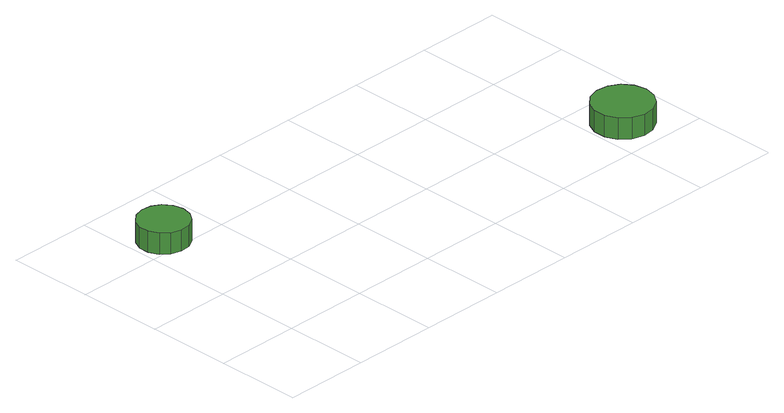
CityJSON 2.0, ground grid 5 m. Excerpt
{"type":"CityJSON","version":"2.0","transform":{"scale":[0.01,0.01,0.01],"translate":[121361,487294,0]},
"CityObjects":{
"tree1":{"type":"SolitaryVegetationObject","attributes":{"function":"something"},"geometry":[{"type":"MultiSurface","lod":"1","boundaries":[[[0,1,2,3,4,5,6,7,8,9,10,11,12,13,14]],[[15,16,17,18,19,20,21,22,23,24,25,26,27,28,29]],[[0,29,28,1]],[[1,28,27,2]],[[2,27,26,3]],[[3,26,25,4]],[[4,25,24,5]],[[5,24,23,6]],[[6,23,22,7]],[[7,22,21,8]],[[8,21,20,9]],[[9,20,19,10]],[[10,19,18,11]],[[11,18,17,12]],[[12,17,16,13]],[[13,16,15,14]],[[14,15,29,0]]]}]},
"tree2":{"type":"SolitaryVegetationObject","attributes":{"function":"something"},"geometry":[{"type":"MultiSurface","lod":"1","boundaries":[[[30,31,32,33,34,35,36,37,38,39,40,41,42,43,44]],[[45,46,47,48,49,50,51,52,53,54,55,56,57,58,59]],[[30,59,58,31]],[[31,58,57,32]],[[32,57,56,33]],[[33,56,55,34]],[[34,55,54,35]],[[35,54,53,36]],[[36,53,52,37]],[[37,52,51,38]],[[38,51,50,39]],[[39,50,49,40]],[[40,49,48,41]],[[41,48,47,42]],[[42,47,46,43]],[[43,46,45,44]],[[44,45,59,30]]]}]}
},
"vertices":[
[328,1102,189],[315,1162,189],[279,1212,189],[226,1242,189],[166,1248,189],[108,1230,189],[62,1189,189],[37,1133,189],[37,1072,189],[62,1016,189],[108,975,189],[166,957,189],[226,963,189],[279,993,189],[315,1043,189],[315,1043,62],[279,993,62],[226,963,62],[166,957,62],[108,975,62],[62,1016,62],[37,1072,62],[37,1133,62],[62,1189,62],[108,1230,62],[166,1248,62],[226,1242,62],[279,1212,62],[315,1162,62],[328,1102,62],
[2856,240,201],[2840,311,201],[2798,369,201],[2735,405,201],[2663,413,201],[2594,391,201],[2540,342,201],[2511,276,201],[2511,204,201],[2540,137,201],[2594,89,201],[2663,67,201],[2735,74,201],[2798,110,201],[2840,169,201],[2840,169,74],[2798,110,74],[2735,74,74],[2663,67,74],[2594,89,74],[2540,137,74],[2511,204,74],[2511,276,74],[2540,342,74],[2594,391,74],[2663,413,74],[2735,405,74],[2798,369,74],[2840,311,74],[2856,240,74]
]}
